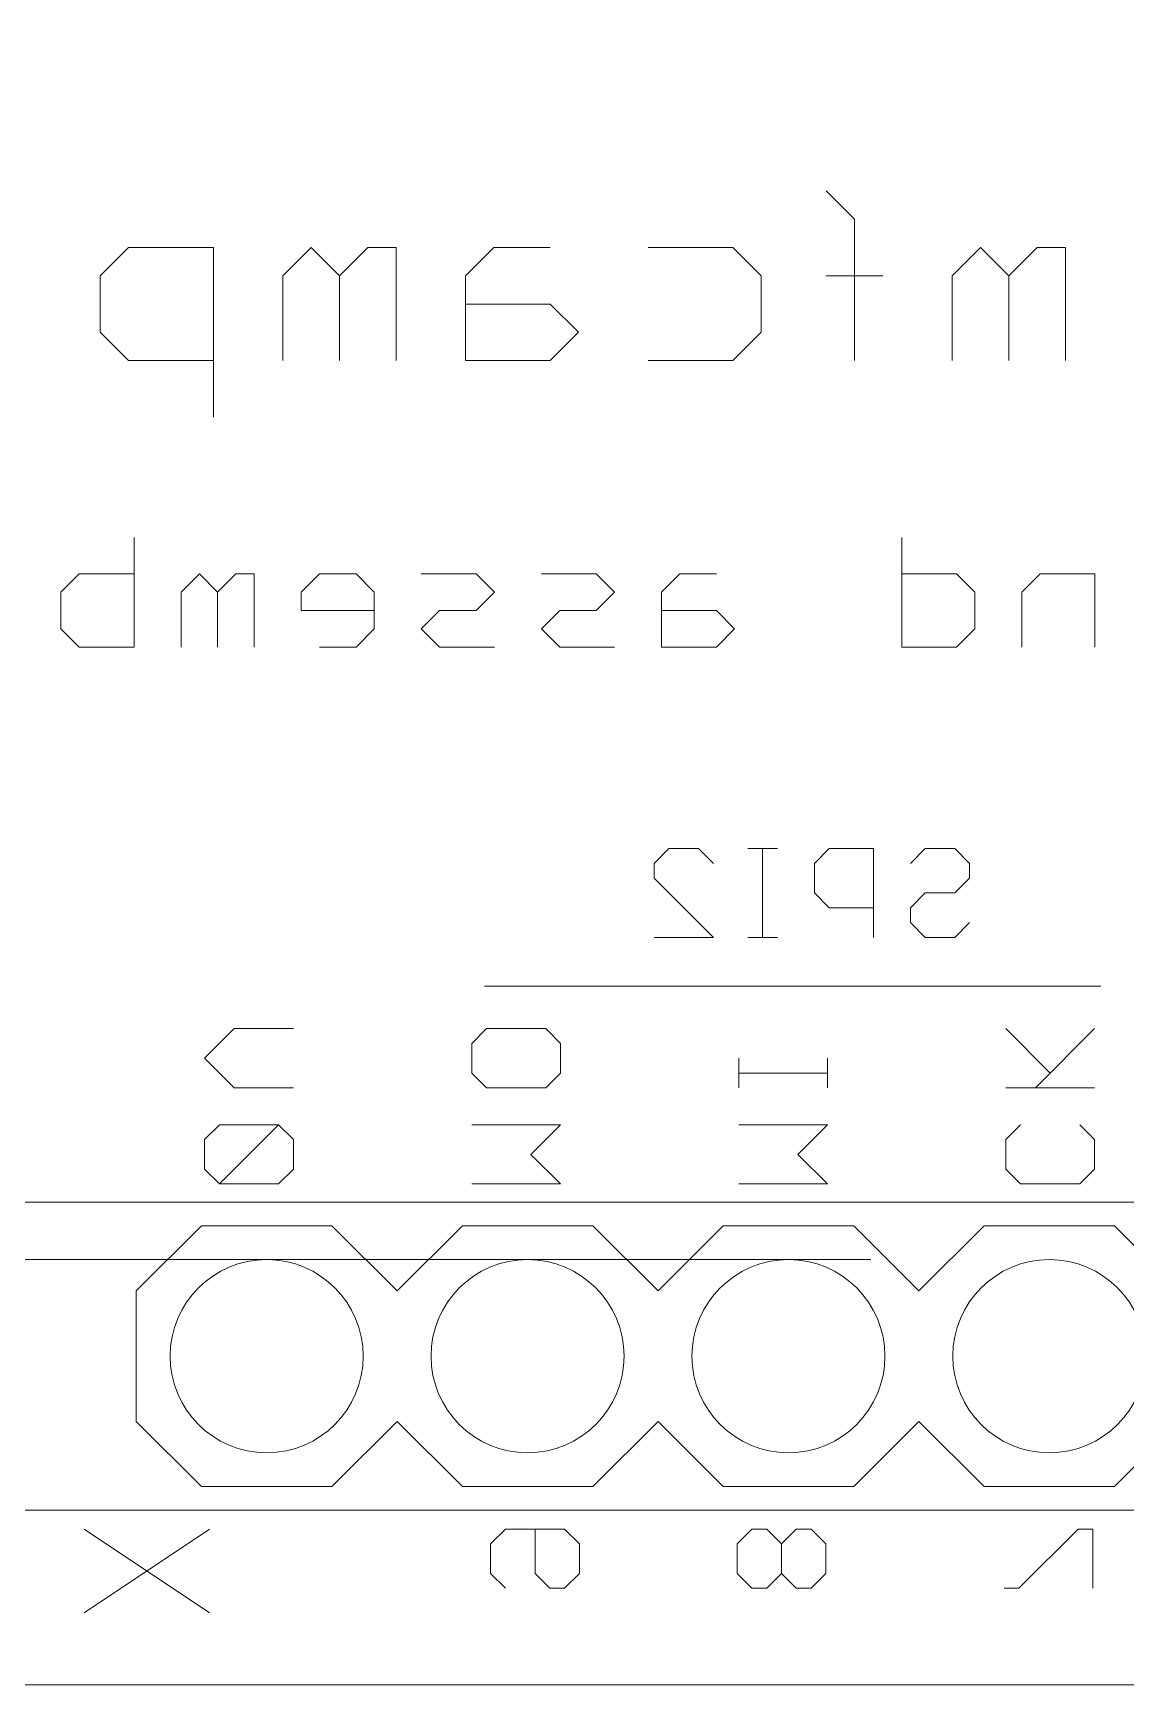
# Model space of a CAD drawing. Header units: millimetres. Extents: x -300 to -177, y 79 to 147.
# Drawn here: x -238.9 to -228.26, y 79.47 to 95.55 of the extents above; entities that cross this region are included whole.
import ezdxf

# ---------------------------------------------------------------- set-up
doc = ezdxf.new("R2010")
doc.units = ezdxf.units.MM
doc.header["$MEASUREMENT"] = 0
doc.layers.add('cut', color=7, linetype='Continuous')
doc.layers.add('reference', color=7, linetype='Continuous')

msp = doc.modelspace()

# ---------------------------------------------------------------- linework, layer by layer
at = {"layer": 'cut', "color": 250, "lineweight": 9}
for points, knots in [([(-197.1254, 145.9896), (-197.1254, 145.9896), (-196.2554, 145.7996), (-196.2554, 145.7996), (-196.2554, 145.7996), (-196.2554, 145.7996), (-195.5054, 145.6396), (-195.5054, 145.6396), (-195.5054, 145.6396), (-195.5054, 145.6396), (-194.3554, 145.3596), (-194.3554, 145.3596), (-194.3554, 145.3596), (-194.3554, 145.3596), (-193.5554, 145.1596), (-193.5554, 145.1596), (-193.5554, 145.1596), (-192.4998, 144.849), (-191.6513, 144.6358), (-190.6654, 144.3496), (-190.6654, 144.3496), (-190.6654, 144.3496), (-189.4954, 143.9796), (-189.4954, 143.9796), (-189.4954, 143.9796), (-189.4954, 143.9796), (-188.5654, 143.6796), (-188.5654, 143.6796), (-188.5654, 143.6796), (-188.5654, 143.6796), (-187.8954, 143.4496), (-187.8954, 143.4496), (-187.8954, 143.4496), (-187.8954, 143.4496), (-187.3354, 143.2596), (-187.3354, 143.2596), (-187.3354, 143.2596), (-186.4341, 142.9285), (-185.1783, 142.4534), (-184.3154, 142.1096), (-184.3154, 142.1096), (-184.3154, 142.1096), (-183.7054, 141.8596), (-183.7054, 141.8596), (-183.7054, 141.8596), (-183.7054, 141.8596), (-182.8354, 141.4896), (-182.8354, 141.4896), (-182.8354, 141.4896), (-182.8354, 141.4896), (-181.8254, 141.0496), (-181.8254, 141.0496), (-181.8254, 141.0496), (-181.8254, 141.0496), (-180.9854, 140.6696), (-180.9854, 140.6696), (-180.9854, 140.6696), (-180.6379, 140.5092), (-178.9287, 139.6762), (-178.9117, 139.6665), (-178.9117, 139.6665), (-177.959, 139.1488), (-177.3314, 138.1622), (-177.3054, 137.0696), (-177.3054, 137.0696), (-177.3054, 137.0696), (-177.3055, 88.4696), (-177.3055, 88.4696), (-177.3055, 88.4696), (-177.3055, 83.499), (-181.3349, 79.4696), (-186.3054, 79.4696), (-186.3054, 79.4696), (-186.3054, 79.4696), (-276.0913, 79.4696), (-276.0913, 79.4696), (-276.0913, 79.4696), (-276.3565, 79.4696), (-276.6108, 79.575), (-276.7984, 79.7625), (-276.7984, 79.7625), (-276.7984, 79.7625), (-276.9125, 79.8767), (-276.9125, 79.8767), (-276.9125, 79.8767), (-277.1001, 80.0642), (-277.3544, 80.1696), (-277.6197, 80.1696), (-277.6197, 80.1696), (-277.6197, 80.1696), (-285.9913, 80.1696), (-285.9913, 80.1696), (-285.9913, 80.1696), (-286.2565, 80.1696), (-286.5108, 80.0642), (-286.6984, 79.8767), (-286.6984, 79.8767), (-286.6984, 79.8767), (-286.8125, 79.7625), (-286.8125, 79.7625), (-286.8125, 79.7625), (-287.0001, 79.575), (-287.2544, 79.4696), (-287.5197, 79.4696), (-287.5197, 79.4696), (-287.5197, 79.4696), (-287.9055, 79.4696), (-287.9055, 79.4696), (-287.9055, 79.4696), (-290.2924, 79.4696), (-292.5816, 80.4178), (-294.2694, 82.1056), (-294.2694, 82.1056), (-295.9572, 83.7935), (-296.9055, 86.0827), (-296.9055, 88.4696), (-296.9055, 88.4696), (-296.9055, 88.4696), (-296.9054, 137.0697), (-296.9054, 137.0697), (-296.9054, 137.0697), (-296.8795, 138.1622), (-296.2519, 139.1554), (-295.2992, 139.6665), (-295.2992, 139.6665), (-294.1017, 140.3089), (-293.8755, 140.3696), (-293.2255, 140.6696), (-293.2255, 140.6696), (-293.2255, 140.6696), (-292.3855, 141.0496), (-292.3855, 141.0496), (-292.3855, 141.0496), (-292.3855, 141.0496), (-291.3755, 141.4896), (-291.3755, 141.4896), (-291.3755, 141.4896), (-291.3755, 141.4896), (-290.5055, 141.8596), (-290.5055, 141.8596), (-290.5055, 141.8596), (-290.5055, 141.8596), (-289.8955, 142.1096), (-289.8955, 142.1096), (-289.8955, 142.1096), (-289.0049, 142.4644), (-287.8148, 142.9145), (-286.8755, 143.2596), (-286.8755, 143.2596), (-286.8755, 143.2596), (-286.3155, 143.4496), (-286.3155, 143.4496), (-286.3155, 143.4496), (-286.3155, 143.4496), (-285.6455, 143.6796), (-285.6455, 143.6796), (-285.6455, 143.6796), (-285.6455, 143.6796), (-284.7155, 143.9796), (-284.7155, 143.9796), (-284.7155, 143.9796), (-284.7155, 143.9796), (-283.5455, 144.3496), (-283.5455, 144.3496), (-283.5455, 144.3496), (-282.5597, 144.6358), (-281.7105, 144.8493), (-280.6555, 145.1596), (-280.6555, 145.1596), (-280.6555, 145.1596), (-279.8555, 145.3596), (-279.8555, 145.3596), (-279.8555, 145.3596), (-279.8555, 145.3596), (-278.7055, 145.6396), (-278.7055, 145.6396), (-278.7055, 145.6396), (-278.7055, 145.6396), (-277.9555, 145.7996), (-277.9555, 145.7996), (-277.9555, 145.7996), (-277.9555, 145.7996), (-277.0855, 145.9896), (-277.0855, 145.9896), (-277.0855, 145.9896), (-276.4395, 146.1317), (-274.7135, 146.4389), (-273.9055, 146.5696), (-273.9055, 146.5696), (-273.9055, 146.5696), (-272.9855, 146.7096), (-272.9855, 146.7096), (-272.9855, 146.7096), (-272.9855, 146.7096), (-272.1055, 146.8396), (-272.1055, 146.8396), (-272.1055, 146.8396), (-272.1055, 146.8396), (-270.9155, 146.9896), (-270.9155, 146.9896), (-270.9155, 146.9896), (-269.7953, 147.1262), (-268.5842, 147.2062), (-267.3855, 147.3296), (-267.3855, 147.3296), (-267.3855, 147.3296), (-266.4855, 147.3896), (-266.4855, 147.3896), (-266.4855, 147.3896), (-266.4855, 147.3896), (-264.9055, 147.4696), (-264.9055, 147.4696), (-264.9055, 147.4696), (-264.9055, 147.4696), (-262.6055, 147.4696), (-262.6055, 147.4696), (-262.6055, 147.4696), (-261.8098, 147.4696), (-261.0467, 147.1535), (-260.4841, 146.5909), (-260.4841, 146.5909), (-259.9215, 146.0283), (-259.6055, 145.2652), (-259.6055, 144.4696), (-259.6055, 144.4696), (-259.6055, 143.9922), (-259.4158, 143.5344), (-259.0782, 143.1968), (-259.0782, 143.1968), (-258.7407, 142.8592), (-258.2828, 142.6696), (-257.8055, 142.6696), (-257.8055, 142.6696), (-257.8055, 142.6696), (-216.4054, 142.6696), (-216.4054, 142.6696), (-216.4054, 142.6696), (-215.4113, 142.6696), (-214.6055, 143.4755), (-214.6054, 144.4696), (-214.6054, 144.4696), (-214.6054, 145.2652), (-214.2894, 146.0283), (-213.7268, 146.5909), (-213.7268, 146.5909), (-213.1642, 147.1535), (-212.4011, 147.4696), (-211.6054, 147.4696), (-211.6054, 147.4696), (-211.6054, 147.4696), (-209.3054, 147.4696), (-209.3054, 147.4696), (-209.3054, 147.4696), (-209.3054, 147.4696), (-207.7254, 147.3896), (-207.7254, 147.3896), (-207.7254, 147.3896), (-207.7254, 147.3896), (-206.8254, 147.3296), (-206.8254, 147.3296), (-206.8254, 147.3296), (-205.6281, 147.2065), (-204.4149, 147.1261), (-203.2954, 146.9896), (-203.2954, 146.9896), (-203.2954, 146.9896), (-202.1054, 146.8396), (-202.1054, 146.8396), (-202.1054, 146.8396), (-202.1054, 146.8396), (-201.2254, 146.7096), (-201.2254, 146.7096), (-201.2254, 146.7096), (-201.2254, 146.7096), (-200.3054, 146.5696), (-200.3054, 146.5696), (-200.3054, 146.5696), (-199.4976, 146.4389), (-197.771, 146.1316), (-197.1254, 145.9896)], [0, 0, 0, 0, 0.0140845, 0.0140845, 0.0140845, 0.0140845, 0.028169, 0.028169, 0.028169, 0.028169, 0.0422535, 0.0422535, 0.0422535, 0.0422535, 0.056338, 0.056338, 0.056338, 0.056338, 0.0704225, 0.0704225, 0.0704225, 0.0704225, 0.084507, 0.084507, 0.084507, 0.084507, 0.0985915, 0.0985915, 0.0985915, 0.0985915, 0.1126761, 0.1126761, 0.1126761, 0.1126761, 0.1267606, 0.1267606, 0.1267606, 0.1267606, 0.1408451, 0.1408451, 0.1408451, 0.1408451, 0.1549296, 0.1549296, 0.1549296, 0.1549296, 0.1690141, 0.1690141, 0.1690141, 0.1690141, 0.1830986, 0.1830986, 0.1830986, 0.1830986, 0.1971831, 0.1971831, 0.1971831, 0.1971831, 0.2112676, 0.2112676, 0.2112676, 0.2112676, 0.2253521, 0.2253521, 0.2253521, 0.2253521, 0.2394366, 0.2394366, 0.2394366, 0.2394366, 0.2535211, 0.2535211, 0.2535211, 0.2535211, 0.2676056, 0.2676056, 0.2676056, 0.2676056, 0.2816901, 0.2816901, 0.2816901, 0.2816901, 0.2957746, 0.2957746, 0.2957746, 0.2957746, 0.3098592, 0.3098592, 0.3098592, 0.3098592, 0.3239437, 0.3239437, 0.3239437, 0.3239437, 0.3380282, 0.3380282, 0.3380282, 0.3380282, 0.3521127, 0.3521127, 0.3521127, 0.3521127, 0.3661972, 0.3661972, 0.3661972, 0.3661972, 0.3802817, 0.3802817, 0.3802817, 0.3802817, 0.3943662, 0.3943662, 0.3943662, 0.3943662, 0.4084507, 0.4084507, 0.4084507, 0.4084507, 0.4225352, 0.4225352, 0.4225352, 0.4225352, 0.4366197, 0.4366197, 0.4366197, 0.4366197, 0.4507042, 0.4507042, 0.4507042, 0.4507042, 0.4647887, 0.4647887, 0.4647887, 0.4647887, 0.4788732, 0.4788732, 0.4788732, 0.4788732, 0.4929577, 0.4929577, 0.4929577, 0.4929577, 0.5070423, 0.5070423, 0.5070423, 0.5070423, 0.5211268, 0.5211268, 0.5211268, 0.5211268, 0.5352113, 0.5352113, 0.5352113, 0.5352113, 0.5492958, 0.5492958, 0.5492958, 0.5492958, 0.5633803, 0.5633803, 0.5633803, 0.5633803, 0.5774648, 0.5774648, 0.5774648, 0.5774648, 0.5915493, 0.5915493, 0.5915493, 0.5915493, 0.6056338, 0.6056338, 0.6056338, 0.6056338, 0.6197183, 0.6197183, 0.6197183, 0.6197183, 0.6338028, 0.6338028, 0.6338028, 0.6338028, 0.6478873, 0.6478873, 0.6478873, 0.6478873, 0.6619718, 0.6619718, 0.6619718, 0.6619718, 0.6760563, 0.6760563, 0.6760563, 0.6760563, 0.6901408, 0.6901408, 0.6901408, 0.6901408, 0.7042254, 0.7042254, 0.7042254, 0.7042254, 0.7183099, 0.7183099, 0.7183099, 0.7183099, 0.7323944, 0.7323944, 0.7323944, 0.7323944, 0.7464789, 0.7464789, 0.7464789, 0.7464789, 0.7605634, 0.7605634, 0.7605634, 0.7605634, 0.7746479, 0.7746479, 0.7746479, 0.7746479, 0.7887324, 0.7887324, 0.7887324, 0.7887324, 0.8028169, 0.8028169, 0.8028169, 0.8028169, 0.8169014, 0.8169014, 0.8169014, 0.8169014, 0.8309859, 0.8309859, 0.8309859, 0.8309859, 0.8450704, 0.8450704, 0.8450704, 0.8450704, 0.8591549, 0.8591549, 0.8591549, 0.8591549, 0.8732394, 0.8732394, 0.8732394, 0.8732394, 0.8873239, 0.8873239, 0.8873239, 0.8873239, 0.9014085, 0.9014085, 0.9014085, 0.9014085, 0.915493, 0.915493, 0.915493, 0.915493, 0.9295775, 0.9295775, 0.9295775, 0.9295775, 0.943662, 0.943662, 0.943662, 0.943662, 0.9577465, 0.9577465, 0.9577465, 0.9577465, 0.971831, 0.971831, 0.971831, 0.971831, 1, 1, 1, 1]), ([(-268.6683, 84.1696), (-268.6683, 84.1696), (-209.5225, 84.1696), (-209.5225, 84.1696), (-209.5225, 84.1696), (-209.3706, 84.1696), (-209.2464, 84.0454), (-209.2464, 83.8935), (-209.2464, 83.8935), (-209.2464, 83.8935), (-209.2464, 81.4457), (-209.2464, 81.4457), (-209.2464, 81.4457), (-209.2464, 81.2938), (-209.3706, 81.1696), (-209.5225, 81.1696), (-209.5225, 81.1696), (-209.5225, 81.1696), (-268.6683, 81.1696), (-268.6683, 81.1696), (-268.6683, 81.1696), (-268.8202, 81.1696), (-268.9444, 81.2938), (-268.9444, 81.4457), (-268.9444, 81.4457), (-268.9444, 81.4457), (-268.9444, 83.8935), (-268.9444, 83.8935), (-268.9444, 83.8935), (-268.9444, 84.0454), (-268.8202, 84.1696), (-268.6683, 84.1696)], [0, 0, 0, 0, 0.1111111, 0.1111111, 0.1111111, 0.1111111, 0.2222222, 0.2222222, 0.2222222, 0.2222222, 0.3333333, 0.3333333, 0.3333333, 0.3333333, 0.4444444, 0.4444444, 0.4444444, 0.4444444, 0.5555556, 0.5555556, 0.5555556, 0.5555556, 0.6666667, 0.6666667, 0.6666667, 0.6666667, 0.7777778, 0.7777778, 0.7777778, 0.7777778, 1, 1, 1, 1])]:
    msp.add_open_spline(points, degree=3, knots=knots, dxfattribs=at)
at = {"layer": 'reference', "color": 242, "lineweight": 9}
for points in [[(-230.9016, 93.7363), (-230.9016, 93.7363), (-231.1771, 94.0117), (-231.1771, 94.0117)], [(-230.9016, 92.3593), (-230.9016, 92.3593), (-230.9016, 93.7363), (-230.9016, 93.7363)], [(-237.97, 93.4609), (-237.97, 93.4609), (-238.2454, 93.1855), (-238.2454, 93.1855)], [(-237.1437, 93.4609), (-237.1437, 93.4609), (-237.97, 93.4609), (-237.97, 93.4609)], [(-237.1437, 91.8085), (-237.1437, 91.8085), (-237.1437, 93.4609), (-237.1437, 93.4609)], [(-236.1924, 93.4609), (-236.1924, 93.4609), (-236.4678, 93.1855), (-236.4678, 93.1855)], [(-235.917, 93.1855), (-235.917, 93.1855), (-236.1924, 93.4609), (-236.1924, 93.4609)], [(-235.6416, 93.4609), (-235.6416, 93.4609), (-235.917, 93.1855), (-235.917, 93.1855)], [(-235.3662, 93.4609), (-235.3662, 93.4609), (-235.6416, 93.4609), (-235.6416, 93.4609)], [(-235.3662, 92.3593), (-235.3662, 92.3593), (-235.3662, 93.4609), (-235.3662, 93.4609)], [(-234.4149, 93.4609), (-234.4149, 93.4609), (-234.6903, 93.1855), (-234.6903, 93.1855)], [(-233.8641, 93.4609), (-233.8641, 93.4609), (-234.4149, 93.4609), (-234.4149, 93.4609)], [(-232.9128, 93.4609), (-232.9128, 93.4609), (-232.0866, 93.4609), (-232.0866, 93.4609)], [(-232.0866, 93.4609), (-232.0866, 93.4609), (-231.8112, 93.1855), (-231.8112, 93.1855)], [(-229.6749, 93.4609), (-229.6749, 93.4609), (-229.9504, 93.1855), (-229.9504, 93.1855)], [(-229.3995, 93.1855), (-229.3995, 93.1855), (-229.6749, 93.4609), (-229.6749, 93.4609)], [(-229.1241, 93.4609), (-229.1241, 93.4609), (-229.3995, 93.1855), (-229.3995, 93.1855)], [(-228.8487, 93.4609), (-228.8487, 93.4609), (-229.1241, 93.4609), (-229.1241, 93.4609)], [(-228.8487, 92.3593), (-228.8487, 92.3593), (-228.8487, 93.4609), (-228.8487, 93.4609)], [(-238.2454, 93.1855), (-238.2454, 93.1855), (-238.2454, 92.6347), (-238.2454, 92.6347)], [(-236.4678, 93.1855), (-236.4678, 93.1855), (-236.4678, 92.3593), (-236.4678, 92.3593)], [(-235.917, 93.1855), (-235.917, 93.1855), (-235.917, 92.3593), (-235.917, 92.3593)], [(-234.6903, 93.1855), (-234.6903, 93.1855), (-234.6903, 92.3593), (-234.6903, 92.3593)], [(-231.8112, 93.1855), (-231.8112, 93.1855), (-231.8112, 92.6347), (-231.8112, 92.6347)], [(-230.6262, 93.1855), (-230.6262, 93.1855), (-231.1771, 93.1855), (-231.1771, 93.1855)], [(-229.9504, 93.1855), (-229.9504, 93.1855), (-229.9504, 92.3593), (-229.9504, 92.3593)], [(-229.3995, 93.1855), (-229.3995, 93.1855), (-229.3995, 92.3593), (-229.3995, 92.3593)], [(-233.8641, 92.9101), (-233.8641, 92.9101), (-234.6903, 92.9101), (-234.6903, 92.9101)], [(-233.5887, 92.6347), (-233.5887, 92.6347), (-233.8641, 92.9101), (-233.8641, 92.9101)], [(-238.2454, 92.6347), (-238.2454, 92.6347), (-237.97, 92.3593), (-237.97, 92.3593)], [(-233.8641, 92.3593), (-233.8641, 92.3593), (-233.5887, 92.6347), (-233.5887, 92.6347)], [(-231.8112, 92.6347), (-231.8112, 92.6347), (-232.0866, 92.3593), (-232.0866, 92.3593)], [(-237.97, 92.3593), (-237.97, 92.3593), (-237.1437, 92.3593), (-237.1437, 92.3593)], [(-234.6903, 92.3593), (-234.6903, 92.3593), (-233.8641, 92.3593), (-233.8641, 92.3593)], [(-232.0866, 92.3593), (-232.0866, 92.3593), (-232.9128, 92.3593), (-232.9128, 92.3593)], [(-237.9163, 90.6389), (-237.9163, 90.6389), (-237.9163, 89.5712), (-237.9163, 89.5712)], [(-230.4425, 90.6389), (-230.4425, 90.6389), (-230.4425, 89.5712), (-230.4425, 89.5712)], [(-238.6282, 90.1051), (-238.6282, 90.1051), (-238.4503, 90.283), (-238.4503, 90.283)], [(-238.4503, 90.283), (-238.4503, 90.283), (-237.9163, 90.283), (-237.9163, 90.283)], [(-237.2808, 90.283), (-237.2808, 90.283), (-237.4588, 90.1051), (-237.4588, 90.1051)], [(-237.1028, 90.1051), (-237.1028, 90.1051), (-237.2808, 90.283), (-237.2808, 90.283)], [(-236.9249, 90.283), (-236.9249, 90.283), (-237.1028, 90.1051), (-237.1028, 90.1051)], [(-236.7469, 90.283), (-236.7469, 90.283), (-236.9249, 90.283), (-236.9249, 90.283)], [(-236.7469, 89.5712), (-236.7469, 89.5712), (-236.7469, 90.283), (-236.7469, 90.283)], [(-236.1114, 90.283), (-236.1114, 90.283), (-236.2894, 90.1051), (-236.2894, 90.1051)], [(-235.7555, 90.283), (-235.7555, 90.283), (-236.1114, 90.283), (-236.1114, 90.283)], [(-235.5775, 90.1051), (-235.5775, 90.1051), (-235.7555, 90.283), (-235.7555, 90.283)], [(-234.5861, 90.283), (-234.5861, 90.283), (-235.12, 90.283), (-235.12, 90.283)], [(-234.4082, 90.1051), (-234.4082, 90.1051), (-234.5861, 90.283), (-234.5861, 90.283)], [(-233.4167, 90.283), (-233.4167, 90.283), (-233.9506, 90.283), (-233.9506, 90.283)], [(-233.2388, 90.1051), (-233.2388, 90.1051), (-233.4167, 90.283), (-233.4167, 90.283)], [(-232.6032, 90.283), (-232.6032, 90.283), (-232.7812, 90.1051), (-232.7812, 90.1051)], [(-232.2473, 90.283), (-232.2473, 90.283), (-232.6032, 90.283), (-232.6032, 90.283)], [(-229.9085, 90.283), (-229.9085, 90.283), (-230.4425, 90.283), (-230.4425, 90.283)], [(-229.7306, 90.1051), (-229.7306, 90.1051), (-229.9085, 90.283), (-229.9085, 90.283)], [(-229.095, 90.283), (-229.095, 90.283), (-229.273, 90.1051), (-229.273, 90.1051)], [(-228.5612, 90.283), (-228.5612, 90.283), (-229.095, 90.283), (-229.095, 90.283)], [(-228.5612, 89.5712), (-228.5612, 89.5712), (-228.5612, 90.283), (-228.5612, 90.283)], [(-238.6282, 89.7492), (-238.6282, 89.7492), (-238.6282, 90.1051), (-238.6282, 90.1051)], [(-237.4588, 90.1051), (-237.4588, 90.1051), (-237.4588, 89.5712), (-237.4588, 89.5712)], [(-237.1028, 90.1051), (-237.1028, 90.1051), (-237.1028, 89.5712), (-237.1028, 89.5712)], [(-236.2894, 90.1051), (-236.2894, 90.1051), (-236.2894, 89.9271), (-236.2894, 89.9271)], [(-235.5775, 89.7492), (-235.5775, 89.7492), (-235.5775, 90.1051), (-235.5775, 90.1051)], [(-234.5861, 89.9271), (-234.5861, 89.9271), (-234.4082, 90.1051), (-234.4082, 90.1051)], [(-233.4167, 89.9271), (-233.4167, 89.9271), (-233.2388, 90.1051), (-233.2388, 90.1051)], [(-232.7812, 90.1051), (-232.7812, 90.1051), (-232.7812, 89.5712), (-232.7812, 89.5712)], [(-229.7306, 89.7492), (-229.7306, 89.7492), (-229.7306, 90.1051), (-229.7306, 90.1051)], [(-229.273, 90.1051), (-229.273, 90.1051), (-229.273, 89.5712), (-229.273, 89.5712)], [(-236.2894, 89.9271), (-236.2894, 89.9271), (-235.5775, 89.9271), (-235.5775, 89.9271)], [(-235.12, 89.7492), (-235.12, 89.7492), (-234.942, 89.9271), (-234.942, 89.9271)], [(-234.942, 89.9271), (-234.942, 89.9271), (-234.5861, 89.9271), (-234.5861, 89.9271)], [(-233.9506, 89.7492), (-233.9506, 89.7492), (-233.7726, 89.9271), (-233.7726, 89.9271)], [(-233.7726, 89.9271), (-233.7726, 89.9271), (-233.4167, 89.9271), (-233.4167, 89.9271)], [(-232.2473, 89.9271), (-232.2473, 89.9271), (-232.7812, 89.9271), (-232.7812, 89.9271)], [(-232.0694, 89.7492), (-232.0694, 89.7492), (-232.2473, 89.9271), (-232.2473, 89.9271)], [(-238.4503, 89.5712), (-238.4503, 89.5712), (-238.6282, 89.7492), (-238.6282, 89.7492)], [(-235.7555, 89.5712), (-235.7555, 89.5712), (-235.5775, 89.7492), (-235.5775, 89.7492)], [(-234.942, 89.5712), (-234.942, 89.5712), (-235.12, 89.7492), (-235.12, 89.7492)], [(-233.7726, 89.5712), (-233.7726, 89.5712), (-233.9506, 89.7492), (-233.9506, 89.7492)], [(-232.2473, 89.5712), (-232.2473, 89.5712), (-232.0694, 89.7492), (-232.0694, 89.7492)], [(-229.9085, 89.5712), (-229.9085, 89.5712), (-229.7306, 89.7492), (-229.7306, 89.7492)], [(-237.9163, 89.5712), (-237.9163, 89.5712), (-238.4503, 89.5712), (-238.4503, 89.5712)], [(-236.1114, 89.5712), (-236.1114, 89.5712), (-235.7555, 89.5712), (-235.7555, 89.5712)], [(-234.4082, 89.5712), (-234.4082, 89.5712), (-234.942, 89.5712), (-234.942, 89.5712)], [(-233.2388, 89.5712), (-233.2388, 89.5712), (-233.7726, 89.5712), (-233.7726, 89.5712)], [(-232.7812, 89.5712), (-232.7812, 89.5712), (-232.2473, 89.5712), (-232.2473, 89.5712)], [(-230.4425, 89.5712), (-230.4425, 89.5712), (-229.9085, 89.5712), (-229.9085, 89.5712)], [(-232.8526, 87.4661), (-232.8526, 87.4661), (-232.7085, 87.6101), (-232.7085, 87.6101)], [(-232.8526, 87.322), (-232.8526, 87.322), (-232.8526, 87.4661), (-232.8526, 87.4661)], [(-232.7085, 87.6101), (-232.7085, 87.6101), (-232.4204, 87.6101), (-232.4204, 87.6101)], [(-232.4204, 87.6101), (-232.4204, 87.6101), (-232.2764, 87.4661), (-232.2764, 87.4661)], [(-231.6527, 87.6101), (-231.6527, 87.6101), (-231.9408, 87.6101), (-231.9408, 87.6101)], [(-231.7967, 86.7458), (-231.7967, 86.7458), (-231.7967, 87.6101), (-231.7967, 87.6101)], [(-231.1493, 87.6101), (-231.1493, 87.6101), (-231.2933, 87.4661), (-231.2933, 87.4661)], [(-231.2933, 87.4661), (-231.2933, 87.4661), (-231.2933, 87.178), (-231.2933, 87.178)], [(-230.7171, 87.6101), (-230.7171, 87.6101), (-231.1493, 87.6101), (-231.1493, 87.6101)], [(-230.7171, 86.7458), (-230.7171, 86.7458), (-230.7171, 87.6101), (-230.7171, 87.6101)], [(-230.3578, 87.4661), (-230.3578, 87.4661), (-230.2139, 87.6101), (-230.2139, 87.6101)], [(-230.2139, 87.6101), (-230.2139, 87.6101), (-229.9258, 87.6101), (-229.9258, 87.6101)], [(-229.9258, 87.6101), (-229.9258, 87.6101), (-229.7816, 87.4661), (-229.7816, 87.4661)], [(-229.7816, 87.4661), (-229.7816, 87.4661), (-229.7816, 87.322), (-229.7816, 87.322)], [(-232.2764, 86.7458), (-232.2764, 86.7458), (-232.8526, 87.322), (-232.8526, 87.322)], [(-229.7816, 87.322), (-229.7816, 87.322), (-229.9258, 87.178), (-229.9258, 87.178)], [(-231.2933, 87.178), (-231.2933, 87.178), (-231.1493, 87.0339), (-231.1493, 87.0339)], [(-230.2139, 87.178), (-230.2139, 87.178), (-230.3578, 87.0339), (-230.3578, 87.0339)], [(-229.9258, 87.178), (-229.9258, 87.178), (-230.2139, 87.178), (-230.2139, 87.178)], [(-231.1493, 87.0339), (-231.1493, 87.0339), (-230.7171, 87.0339), (-230.7171, 87.0339)], [(-230.3578, 87.0339), (-230.3578, 87.0339), (-230.3578, 86.8899), (-230.3578, 86.8899)], [(-230.3578, 86.8899), (-230.3578, 86.8899), (-230.2139, 86.7458), (-230.2139, 86.7458)], [(-229.9258, 86.7458), (-229.9258, 86.7458), (-229.7816, 86.8899), (-229.7816, 86.8899)], [(-232.8526, 86.7458), (-232.8526, 86.7458), (-232.2764, 86.7458), (-232.2764, 86.7458)], [(-231.6527, 86.7458), (-231.6527, 86.7458), (-231.9408, 86.7458), (-231.9408, 86.7458)], [(-230.2139, 86.7458), (-230.2139, 86.7458), (-229.9258, 86.7458), (-229.9258, 86.7458)], [(-234.5054, 86.2696), (-234.5054, 86.2696), (-228.5054, 86.2696), (-228.5054, 86.2696)], [(-237.2292, 85.5694), (-237.2292, 85.5694), (-236.9411, 85.8575), (-236.9411, 85.8575)], [(-236.9411, 85.8575), (-236.9411, 85.8575), (-236.3649, 85.8575), (-236.3649, 85.8575)], [(-234.6292, 85.7135), (-234.6292, 85.7135), (-234.4851, 85.8575), (-234.4851, 85.8575)], [(-234.4851, 85.8575), (-234.4851, 85.8575), (-233.9089, 85.8575), (-233.9089, 85.8575)], [(-233.9089, 85.8575), (-233.9089, 85.8575), (-233.7649, 85.7135), (-233.7649, 85.7135)], [(-228.997, 85.4254), (-228.997, 85.4254), (-229.4292, 85.8575), (-229.4292, 85.8575)], [(-229.1411, 85.2813), (-229.1411, 85.2813), (-228.5649, 85.8575), (-228.5649, 85.8575)], [(-234.6292, 85.4254), (-234.6292, 85.4254), (-234.6292, 85.7135), (-234.6292, 85.7135)], [(-233.7649, 85.7135), (-233.7649, 85.7135), (-233.7649, 85.4254), (-233.7649, 85.4254)], [(-236.9411, 85.2813), (-236.9411, 85.2813), (-237.2292, 85.5694), (-237.2292, 85.5694)], [(-232.0292, 85.2813), (-232.0292, 85.2813), (-232.0292, 85.5694), (-232.0292, 85.5694)], [(-231.1649, 85.2813), (-231.1649, 85.2813), (-231.1649, 85.5694), (-231.1649, 85.5694)], [(-234.4851, 85.2813), (-234.4851, 85.2813), (-234.6292, 85.4254), (-234.6292, 85.4254)], [(-233.7649, 85.4254), (-233.7649, 85.4254), (-233.9089, 85.2813), (-233.9089, 85.2813)], [(-232.0292, 85.4254), (-232.0292, 85.4254), (-231.1649, 85.4254), (-231.1649, 85.4254)], [(-236.3649, 85.2813), (-236.3649, 85.2813), (-236.9411, 85.2813), (-236.9411, 85.2813)], [(-233.9089, 85.2813), (-233.9089, 85.2813), (-234.4851, 85.2813), (-234.4851, 85.2813)], [(-228.5649, 85.2813), (-228.5649, 85.2813), (-229.4292, 85.2813), (-229.4292, 85.2813)], [(-237.0851, 84.922), (-237.0851, 84.922), (-237.2292, 84.778), (-237.2292, 84.778)], [(-236.5089, 84.922), (-236.5089, 84.922), (-237.0851, 84.922), (-237.0851, 84.922)], [(-237.0851, 84.3458), (-237.0851, 84.3458), (-236.5089, 84.922), (-236.5089, 84.922)], [(-236.3649, 84.778), (-236.3649, 84.778), (-236.5089, 84.922), (-236.5089, 84.922)], [(-233.7649, 84.922), (-233.7649, 84.922), (-234.6292, 84.922), (-234.6292, 84.922)], [(-234.053, 84.6339), (-234.053, 84.6339), (-233.7649, 84.922), (-233.7649, 84.922)], [(-231.1649, 84.922), (-231.1649, 84.922), (-232.0292, 84.922), (-232.0292, 84.922)], [(-231.453, 84.6339), (-231.453, 84.6339), (-231.1649, 84.922), (-231.1649, 84.922)], [(-229.4292, 84.778), (-229.4292, 84.778), (-229.2851, 84.922), (-229.2851, 84.922)], [(-228.7089, 84.922), (-228.7089, 84.922), (-228.5649, 84.778), (-228.5649, 84.778)], [(-237.2292, 84.778), (-237.2292, 84.778), (-237.2292, 84.4899), (-237.2292, 84.4899)], [(-236.3649, 84.4899), (-236.3649, 84.4899), (-236.3649, 84.778), (-236.3649, 84.778)], [(-229.4292, 84.4899), (-229.4292, 84.4899), (-229.4292, 84.778), (-229.4292, 84.778)], [(-228.5649, 84.778), (-228.5649, 84.778), (-228.5649, 84.4899), (-228.5649, 84.4899)], [(-233.7649, 84.3458), (-233.7649, 84.3458), (-234.053, 84.6339), (-234.053, 84.6339)], [(-231.1649, 84.3458), (-231.1649, 84.3458), (-231.453, 84.6339), (-231.453, 84.6339)], [(-237.2292, 84.4899), (-237.2292, 84.4899), (-237.0851, 84.3458), (-237.0851, 84.3458)], [(-236.5089, 84.3458), (-236.5089, 84.3458), (-236.3649, 84.4899), (-236.3649, 84.4899)], [(-229.2851, 84.3458), (-229.2851, 84.3458), (-229.4292, 84.4899), (-229.4292, 84.4899)], [(-228.5649, 84.4899), (-228.5649, 84.4899), (-228.7089, 84.3458), (-228.7089, 84.3458)], [(-237.0851, 84.3458), (-237.0851, 84.3458), (-236.5089, 84.3458), (-236.5089, 84.3458)], [(-234.6292, 84.3458), (-234.6292, 84.3458), (-233.7649, 84.3458), (-233.7649, 84.3458)], [(-232.0292, 84.3458), (-232.0292, 84.3458), (-231.1649, 84.3458), (-231.1649, 84.3458)], [(-228.7089, 84.3458), (-228.7089, 84.3458), (-229.2851, 84.3458), (-229.2851, 84.3458)], [(-237.2604, 83.9396), (-237.2604, 83.9396), (-237.8954, 83.3046), (-237.8954, 83.3046)], [(-235.9904, 83.9396), (-235.9904, 83.9396), (-237.2604, 83.9396), (-237.2604, 83.9396)], [(-235.9904, 83.9396), (-235.9904, 83.9396), (-235.3554, 83.3046), (-235.3554, 83.3046)], [(-234.7204, 83.9396), (-234.7204, 83.9396), (-235.3554, 83.3046), (-235.3554, 83.3046)], [(-233.4504, 83.9396), (-233.4504, 83.9396), (-234.7204, 83.9396), (-234.7204, 83.9396)], [(-233.4504, 83.9396), (-233.4504, 83.9396), (-232.8154, 83.3046), (-232.8154, 83.3046)], [(-232.1804, 83.9396), (-232.1804, 83.9396), (-232.8154, 83.3046), (-232.8154, 83.3046)], [(-230.9104, 83.9396), (-230.9104, 83.9396), (-232.1804, 83.9396), (-232.1804, 83.9396)], [(-230.9104, 83.9396), (-230.9104, 83.9396), (-230.2754, 83.3046), (-230.2754, 83.3046)], [(-229.6404, 83.9396), (-229.6404, 83.9396), (-230.2754, 83.3046), (-230.2754, 83.3046)], [(-228.3704, 83.9396), (-228.3704, 83.9396), (-229.6404, 83.9396), (-229.6404, 83.9396)], [(-228.3704, 83.9396), (-228.3704, 83.9396), (-227.7354, 83.3046), (-227.7354, 83.3046)], [(-237.8954, 83.3046), (-237.8954, 83.3046), (-237.8954, 82.0346), (-237.8954, 82.0346)], [(-237.8954, 82.0346), (-237.8954, 82.0346), (-237.2604, 81.3996), (-237.2604, 81.3996)], [(-235.3554, 82.0346), (-235.3554, 82.0346), (-235.9904, 81.3996), (-235.9904, 81.3996)], [(-235.3554, 82.0346), (-235.3554, 82.0346), (-234.7204, 81.3996), (-234.7204, 81.3996)], [(-232.8154, 82.0346), (-232.8154, 82.0346), (-233.4504, 81.3996), (-233.4504, 81.3996)], [(-232.8154, 82.0346), (-232.8154, 82.0346), (-232.1804, 81.3996), (-232.1804, 81.3996)], [(-230.2754, 82.0346), (-230.2754, 82.0346), (-230.9104, 81.3996), (-230.9104, 81.3996)], [(-230.2754, 82.0346), (-230.2754, 82.0346), (-229.6404, 81.3996), (-229.6404, 81.3996)], [(-227.7354, 82.0346), (-227.7354, 82.0346), (-228.3704, 81.3996), (-228.3704, 81.3996)], [(-237.2604, 81.3996), (-237.2604, 81.3996), (-235.9904, 81.3996), (-235.9904, 81.3996)], [(-234.7204, 81.3996), (-234.7204, 81.3996), (-233.4504, 81.3996), (-233.4504, 81.3996)], [(-232.1804, 81.3996), (-232.1804, 81.3996), (-230.9104, 81.3996), (-230.9104, 81.3996)], [(-229.6404, 81.3996), (-229.6404, 81.3996), (-228.3704, 81.3996), (-228.3704, 81.3996)], [(-237.1836, 80.1712), (-237.1836, 80.1712), (-238.4039, 80.9847), (-238.4039, 80.9847)], [(-237.1836, 80.9847), (-237.1836, 80.9847), (-238.4039, 80.1712), (-238.4039, 80.1712)], [(-234.4452, 80.8425), (-234.4452, 80.8425), (-234.3011, 80.9865), (-234.3011, 80.9865)], [(-234.3011, 80.9865), (-234.3011, 80.9865), (-233.7249, 80.9865), (-233.7249, 80.9865)], [(-234.013, 80.5543), (-234.013, 80.5543), (-234.013, 80.9865), (-234.013, 80.9865)], [(-233.7249, 80.9865), (-233.7249, 80.9865), (-233.5809, 80.8425), (-233.5809, 80.8425)], [(-231.9011, 80.9865), (-231.9011, 80.9865), (-232.0452, 80.8425), (-232.0452, 80.8425)], [(-231.7571, 80.9865), (-231.7571, 80.9865), (-231.9011, 80.9865), (-231.9011, 80.9865)], [(-231.613, 80.8425), (-231.613, 80.8425), (-231.7571, 80.9865), (-231.7571, 80.9865)], [(-231.469, 80.9865), (-231.469, 80.9865), (-231.613, 80.8425), (-231.613, 80.8425)], [(-231.3249, 80.9865), (-231.3249, 80.9865), (-231.469, 80.9865), (-231.469, 80.9865)], [(-231.1809, 80.8425), (-231.1809, 80.8425), (-231.3249, 80.9865), (-231.3249, 80.9865)], [(-228.7249, 80.9865), (-228.7249, 80.9865), (-229.3011, 80.4103), (-229.3011, 80.4103)], [(-228.5809, 80.9865), (-228.5809, 80.9865), (-228.7249, 80.9865), (-228.7249, 80.9865)], [(-228.5809, 80.4103), (-228.5809, 80.4103), (-228.5809, 80.9865), (-228.5809, 80.9865)], [(-234.4452, 80.5543), (-234.4452, 80.5543), (-234.4452, 80.8425), (-234.4452, 80.8425)], [(-233.5809, 80.8425), (-233.5809, 80.8425), (-233.5809, 80.5543), (-233.5809, 80.5543)], [(-232.0452, 80.8425), (-232.0452, 80.8425), (-232.0452, 80.5543), (-232.0452, 80.5543)], [(-231.613, 80.5543), (-231.613, 80.5543), (-231.613, 80.8425), (-231.613, 80.8425)], [(-231.1809, 80.5543), (-231.1809, 80.5543), (-231.1809, 80.8425), (-231.1809, 80.8425)], [(-234.3011, 80.4103), (-234.3011, 80.4103), (-234.4452, 80.5543), (-234.4452, 80.5543)], [(-233.869, 80.4103), (-233.869, 80.4103), (-234.013, 80.5543), (-234.013, 80.5543)], [(-233.5809, 80.5543), (-233.5809, 80.5543), (-233.7249, 80.4103), (-233.7249, 80.4103)], [(-232.0452, 80.5543), (-232.0452, 80.5543), (-231.9011, 80.4103), (-231.9011, 80.4103)], [(-231.7571, 80.4103), (-231.7571, 80.4103), (-231.613, 80.5543), (-231.613, 80.5543)], [(-231.613, 80.5543), (-231.613, 80.5543), (-231.469, 80.4103), (-231.469, 80.4103)], [(-231.3249, 80.4103), (-231.3249, 80.4103), (-231.1809, 80.5543), (-231.1809, 80.5543)], [(-233.7249, 80.4103), (-233.7249, 80.4103), (-233.869, 80.4103), (-233.869, 80.4103)], [(-231.9011, 80.4103), (-231.9011, 80.4103), (-231.7571, 80.4103), (-231.7571, 80.4103)], [(-231.469, 80.4103), (-231.469, 80.4103), (-231.3249, 80.4103), (-231.3249, 80.4103)], [(-229.3011, 80.4103), (-229.3011, 80.4103), (-229.4452, 80.4103), (-229.4452, 80.4103)]]:
    msp.add_open_spline(points, degree=3, dxfattribs=at)
for points, knots in [([(-267.1055, 83.6094), (-267.6245, 83.6094), (-268.0452, 83.1886), (-268.0452, 82.6696), (-268.0452, 82.6696), (-268.0453, 82.1506), (-267.6245, 81.7298), (-267.1055, 81.7298), (-267.1055, 81.7298), (-266.5864, 81.7298), (-266.1657, 82.1506), (-266.1657, 82.6696), (-266.1657, 82.6696), (-266.1656, 83.1886), (-266.5864, 83.6094), (-267.1054, 83.6094), (-282.6754, 83.6094), (-235.9655, 83.6094), (-267.1055, 83.6094)], [0, 0, 0, 0, 0.2, 0.2, 0.2, 0.2, 0.4, 0.4, 0.4, 0.4, 0.6, 0.6, 0.6, 0.6, 1, 1, 1, 1.0001, 1.0001, 1.0001, 1.0001]), ([(-267.1055, 83.6094), (-267.6245, 83.6094), (-268.0452, 83.1886), (-268.0452, 82.6696), (-268.0452, 82.6696), (-268.0453, 82.1506), (-267.6245, 81.7298), (-267.1055, 81.7298), (-267.1055, 81.7298), (-266.5864, 81.7298), (-266.1657, 82.1506), (-266.1657, 82.6696), (-266.1657, 82.6696), (-266.1656, 83.1886), (-266.5864, 83.6094), (-267.1054, 83.6094), (-282.6754, 83.6094), (-235.9655, 83.6094), (-267.1055, 83.6094)], [0, 0, 0, 0, 0.2, 0.2, 0.2, 0.2, 0.4, 0.4, 0.4, 0.4, 0.6, 0.6, 0.6, 0.6, 1, 1, 1, 1.0001, 1.0001, 1.0001, 1.0001]), ([(-262.0255, 83.6094), (-262.5445, 83.6094), (-262.9652, 83.1886), (-262.9652, 82.6696), (-262.9652, 82.6696), (-262.9653, 82.1506), (-262.5445, 81.7298), (-262.0255, 81.7298), (-262.0255, 81.7298), (-261.5064, 81.7298), (-261.0857, 82.1506), (-261.0857, 82.6696), (-261.0857, 82.6696), (-261.0856, 83.1886), (-261.5064, 83.6094), (-262.0254, 83.6094), (-277.5954, 83.6094), (-230.8855, 83.6094), (-262.0255, 83.6094)], [0, 0, 0, 0, 0.2, 0.2, 0.2, 0.2, 0.4, 0.4, 0.4, 0.4, 0.6, 0.6, 0.6, 0.6, 1, 1, 1, 1.0001, 1.0001, 1.0001, 1.0001]), ([(-262.0255, 83.6094), (-262.5445, 83.6094), (-262.9652, 83.1886), (-262.9652, 82.6696), (-262.9652, 82.6696), (-262.9653, 82.1506), (-262.5445, 81.7298), (-262.0255, 81.7298), (-262.0255, 81.7298), (-261.5064, 81.7298), (-261.0857, 82.1506), (-261.0857, 82.6696), (-261.0857, 82.6696), (-261.0856, 83.1886), (-261.5064, 83.6094), (-262.0254, 83.6094), (-277.5954, 83.6094), (-230.8855, 83.6094), (-262.0255, 83.6094)], [0, 0, 0, 0, 0.2, 0.2, 0.2, 0.2, 0.4, 0.4, 0.4, 0.4, 0.6, 0.6, 0.6, 0.6, 1, 1, 1, 1.0001, 1.0001, 1.0001, 1.0001]), ([(-259.4855, 83.6094), (-260.0045, 83.6094), (-260.4252, 83.1886), (-260.4252, 82.6696), (-260.4252, 82.6696), (-260.4253, 82.1506), (-260.0045, 81.7298), (-259.4855, 81.7298), (-259.4855, 81.7298), (-258.9664, 81.7298), (-258.5457, 82.1506), (-258.5457, 82.6696), (-258.5457, 82.6696), (-258.5456, 83.1886), (-258.9664, 83.6094), (-259.4854, 83.6094), (-275.0554, 83.6094), (-228.3455, 83.6094), (-259.4855, 83.6094)], [0, 0, 0, 0, 0.2, 0.2, 0.2, 0.2, 0.4, 0.4, 0.4, 0.4, 0.6, 0.6, 0.6, 0.6, 1, 1, 1, 1.0001, 1.0001, 1.0001, 1.0001]), ([(-259.4855, 83.6094), (-260.0045, 83.6094), (-260.4252, 83.1886), (-260.4252, 82.6696), (-260.4252, 82.6696), (-260.4253, 82.1506), (-260.0045, 81.7298), (-259.4855, 81.7298), (-259.4855, 81.7298), (-258.9664, 81.7298), (-258.5457, 82.1506), (-258.5457, 82.6696), (-258.5457, 82.6696), (-258.5456, 83.1886), (-258.9664, 83.6094), (-259.4854, 83.6094), (-275.0554, 83.6094), (-228.3455, 83.6094), (-259.4855, 83.6094)], [0, 0, 0, 0, 0.2, 0.2, 0.2, 0.2, 0.4, 0.4, 0.4, 0.4, 0.6, 0.6, 0.6, 0.6, 1, 1, 1, 1.0001, 1.0001, 1.0001, 1.0001]), ([(-256.9455, 83.6094), (-257.4645, 83.6094), (-257.8852, 83.1886), (-257.8852, 82.6696), (-257.8852, 82.6696), (-257.8853, 82.1506), (-257.4645, 81.7298), (-256.9455, 81.7298), (-256.9455, 81.7298), (-256.4264, 81.7298), (-256.0057, 82.1506), (-256.0057, 82.6696), (-256.0057, 82.6696), (-256.0056, 83.1886), (-256.4264, 83.6094), (-256.9454, 83.6094), (-272.5154, 83.6094), (-225.8055, 83.6094), (-256.9455, 83.6094)], [0, 0, 0, 0, 0.2, 0.2, 0.2, 0.2, 0.4, 0.4, 0.4, 0.4, 0.6, 0.6, 0.6, 0.6, 1, 1, 1, 1.0001, 1.0001, 1.0001, 1.0001]), ([(-256.9455, 83.6094), (-257.4645, 83.6094), (-257.8852, 83.1886), (-257.8852, 82.6696), (-257.8852, 82.6696), (-257.8853, 82.1506), (-257.4645, 81.7298), (-256.9455, 81.7298), (-256.9455, 81.7298), (-256.4264, 81.7298), (-256.0057, 82.1506), (-256.0057, 82.6696), (-256.0057, 82.6696), (-256.0056, 83.1886), (-256.4264, 83.6094), (-256.9454, 83.6094), (-272.5154, 83.6094), (-225.8055, 83.6094), (-256.9455, 83.6094)], [0, 0, 0, 0, 0.2, 0.2, 0.2, 0.2, 0.4, 0.4, 0.4, 0.4, 0.6, 0.6, 0.6, 0.6, 1, 1, 1, 1.0001, 1.0001, 1.0001, 1.0001]), ([(-254.4055, 83.6094), (-254.9245, 83.6094), (-255.3452, 83.1886), (-255.3452, 82.6696), (-255.3452, 82.6696), (-255.3453, 82.1506), (-254.9245, 81.7298), (-254.4055, 81.7298), (-254.4055, 81.7298), (-253.8864, 81.7298), (-253.4657, 82.1506), (-253.4657, 82.6696), (-253.4657, 82.6696), (-253.4656, 83.1886), (-253.8864, 83.6094), (-254.4054, 83.6094), (-269.9754, 83.6094), (-223.2655, 83.6094), (-254.4055, 83.6094)], [0, 0, 0, 0, 0.2, 0.2, 0.2, 0.2, 0.4, 0.4, 0.4, 0.4, 0.6, 0.6, 0.6, 0.6, 1, 1, 1, 1.0001, 1.0001, 1.0001, 1.0001]), ([(-254.4055, 83.6094), (-254.9245, 83.6094), (-255.3452, 83.1886), (-255.3452, 82.6696), (-255.3452, 82.6696), (-255.3453, 82.1506), (-254.9245, 81.7298), (-254.4055, 81.7298), (-254.4055, 81.7298), (-253.8864, 81.7298), (-253.4657, 82.1506), (-253.4657, 82.6696), (-253.4657, 82.6696), (-253.4656, 83.1886), (-253.8864, 83.6094), (-254.4054, 83.6094), (-269.9754, 83.6094), (-223.2655, 83.6094), (-254.4055, 83.6094)], [0, 0, 0, 0, 0.2, 0.2, 0.2, 0.2, 0.4, 0.4, 0.4, 0.4, 0.6, 0.6, 0.6, 0.6, 1, 1, 1, 1.0001, 1.0001, 1.0001, 1.0001]), ([(-251.8655, 83.6094), (-252.3845, 83.6094), (-252.8052, 83.1886), (-252.8052, 82.6696), (-252.8052, 82.6696), (-252.8053, 82.1506), (-252.3845, 81.7298), (-251.8655, 81.7298), (-251.8655, 81.7298), (-251.3464, 81.7298), (-250.9257, 82.1506), (-250.9257, 82.6696), (-250.9257, 82.6696), (-250.9256, 83.1886), (-251.3464, 83.6094), (-251.8654, 83.6094), (-267.4354, 83.6094), (-220.7255, 83.6094), (-251.8655, 83.6094)], [0, 0, 0, 0, 0.2, 0.2, 0.2, 0.2, 0.4, 0.4, 0.4, 0.4, 0.6, 0.6, 0.6, 0.6, 1, 1, 1, 1.0001, 1.0001, 1.0001, 1.0001]), ([(-251.8655, 83.6094), (-252.3845, 83.6094), (-252.8052, 83.1886), (-252.8052, 82.6696), (-252.8052, 82.6696), (-252.8053, 82.1506), (-252.3845, 81.7298), (-251.8655, 81.7298), (-251.8655, 81.7298), (-251.3464, 81.7298), (-250.9257, 82.1506), (-250.9257, 82.6696), (-250.9257, 82.6696), (-250.9256, 83.1886), (-251.3464, 83.6094), (-251.8654, 83.6094), (-267.4354, 83.6094), (-220.7255, 83.6094), (-251.8655, 83.6094)], [0, 0, 0, 0, 0.2, 0.2, 0.2, 0.2, 0.4, 0.4, 0.4, 0.4, 0.6, 0.6, 0.6, 0.6, 1, 1, 1, 1.0001, 1.0001, 1.0001, 1.0001]), ([(-249.3255, 83.6094), (-249.8445, 83.6094), (-250.2652, 83.1886), (-250.2652, 82.6696), (-250.2652, 82.6696), (-250.2653, 82.1506), (-249.8445, 81.7298), (-249.3255, 81.7298), (-249.3255, 81.7298), (-248.8064, 81.7298), (-248.3857, 82.1506), (-248.3857, 82.6696), (-248.3857, 82.6696), (-248.3856, 83.1886), (-248.8064, 83.6094), (-249.3254, 83.6094), (-264.8954, 83.6094), (-218.1855, 83.6094), (-249.3255, 83.6094)], [0, 0, 0, 0, 0.2, 0.2, 0.2, 0.2, 0.4, 0.4, 0.4, 0.4, 0.6, 0.6, 0.6, 0.6, 1, 1, 1, 1.0001, 1.0001, 1.0001, 1.0001]), ([(-249.3255, 83.6094), (-249.8445, 83.6094), (-250.2652, 83.1886), (-250.2652, 82.6696), (-250.2652, 82.6696), (-250.2653, 82.1506), (-249.8445, 81.7298), (-249.3255, 81.7298), (-249.3255, 81.7298), (-248.8064, 81.7298), (-248.3857, 82.1506), (-248.3857, 82.6696), (-248.3857, 82.6696), (-248.3856, 83.1886), (-248.8064, 83.6094), (-249.3254, 83.6094), (-264.8954, 83.6094), (-218.1855, 83.6094), (-249.3255, 83.6094)], [0, 0, 0, 0, 0.2, 0.2, 0.2, 0.2, 0.4, 0.4, 0.4, 0.4, 0.6, 0.6, 0.6, 0.6, 1, 1, 1, 1.0001, 1.0001, 1.0001, 1.0001]), ([(-246.7855, 83.6094), (-247.3045, 83.6094), (-247.7252, 83.1886), (-247.7252, 82.6696), (-247.7252, 82.6696), (-247.7253, 82.1506), (-247.3045, 81.7298), (-246.7855, 81.7298), (-246.7855, 81.7298), (-246.2664, 81.7298), (-245.8457, 82.1506), (-245.8457, 82.6696), (-245.8457, 82.6696), (-245.8456, 83.1886), (-246.2664, 83.6094), (-246.7854, 83.6094), (-262.3554, 83.6094), (-215.6455, 83.6094), (-246.7855, 83.6094)], [0, 0, 0, 0, 0.2, 0.2, 0.2, 0.2, 0.4, 0.4, 0.4, 0.4, 0.6, 0.6, 0.6, 0.6, 1, 1, 1, 1.0001, 1.0001, 1.0001, 1.0001]), ([(-246.7855, 83.6094), (-247.3045, 83.6094), (-247.7252, 83.1886), (-247.7252, 82.6696), (-247.7252, 82.6696), (-247.7253, 82.1506), (-247.3045, 81.7298), (-246.7855, 81.7298), (-246.7855, 81.7298), (-246.2664, 81.7298), (-245.8457, 82.1506), (-245.8457, 82.6696), (-245.8457, 82.6696), (-245.8456, 83.1886), (-246.2664, 83.6094), (-246.7854, 83.6094), (-262.3554, 83.6094), (-215.6455, 83.6094), (-246.7855, 83.6094)], [0, 0, 0, 0, 0.2, 0.2, 0.2, 0.2, 0.4, 0.4, 0.4, 0.4, 0.6, 0.6, 0.6, 0.6, 1, 1, 1, 1.0001, 1.0001, 1.0001, 1.0001]), ([(-244.2455, 83.6094), (-244.7645, 83.6094), (-245.1852, 83.1886), (-245.1852, 82.6696), (-245.1852, 82.6696), (-245.1853, 82.1506), (-244.7645, 81.7298), (-244.2455, 81.7298), (-244.2455, 81.7298), (-243.7264, 81.7298), (-243.3057, 82.1506), (-243.3057, 82.6696), (-243.3057, 82.6696), (-243.3056, 83.1886), (-243.7264, 83.6094), (-244.2454, 83.6094), (-259.8154, 83.6094), (-213.1055, 83.6094), (-244.2455, 83.6094)], [0, 0, 0, 0, 0.2, 0.2, 0.2, 0.2, 0.4, 0.4, 0.4, 0.4, 0.6, 0.6, 0.6, 0.6, 1, 1, 1, 1.0001, 1.0001, 1.0001, 1.0001]), ([(-244.2455, 83.6094), (-244.7645, 83.6094), (-245.1852, 83.1886), (-245.1852, 82.6696), (-245.1852, 82.6696), (-245.1853, 82.1506), (-244.7645, 81.7298), (-244.2455, 81.7298), (-244.2455, 81.7298), (-243.7264, 81.7298), (-243.3057, 82.1506), (-243.3057, 82.6696), (-243.3057, 82.6696), (-243.3056, 83.1886), (-243.7264, 83.6094), (-244.2454, 83.6094), (-259.8154, 83.6094), (-213.1055, 83.6094), (-244.2455, 83.6094)], [0, 0, 0, 0, 0.2, 0.2, 0.2, 0.2, 0.4, 0.4, 0.4, 0.4, 0.6, 0.6, 0.6, 0.6, 1, 1, 1, 1.0001, 1.0001, 1.0001, 1.0001]), ([(-241.7055, 83.6094), (-242.2245, 83.6094), (-242.6452, 83.1886), (-242.6452, 82.6696), (-242.6452, 82.6696), (-242.6453, 82.1506), (-242.2245, 81.7298), (-241.7055, 81.7298), (-241.7055, 81.7298), (-241.1864, 81.7298), (-240.7657, 82.1506), (-240.7657, 82.6696), (-240.7657, 82.6696), (-240.7656, 83.1886), (-241.1864, 83.6094), (-241.7054, 83.6094), (-257.2754, 83.6094), (-210.5655, 83.6094), (-241.7055, 83.6094)], [0, 0, 0, 0, 0.2, 0.2, 0.2, 0.2, 0.4, 0.4, 0.4, 0.4, 0.6, 0.6, 0.6, 0.6, 1, 1, 1, 1.0001, 1.0001, 1.0001, 1.0001]), ([(-241.7055, 83.6094), (-242.2245, 83.6094), (-242.6452, 83.1886), (-242.6452, 82.6696), (-242.6452, 82.6696), (-242.6453, 82.1506), (-242.2245, 81.7298), (-241.7055, 81.7298), (-241.7055, 81.7298), (-241.1864, 81.7298), (-240.7657, 82.1506), (-240.7657, 82.6696), (-240.7657, 82.6696), (-240.7656, 83.1886), (-241.1864, 83.6094), (-241.7054, 83.6094), (-257.2754, 83.6094), (-210.5655, 83.6094), (-241.7055, 83.6094)], [0, 0, 0, 0, 0.2, 0.2, 0.2, 0.2, 0.4, 0.4, 0.4, 0.4, 0.6, 0.6, 0.6, 0.6, 1, 1, 1, 1.0001, 1.0001, 1.0001, 1.0001]), ([(-236.6254, 83.6094), (-237.1445, 83.6094), (-237.5652, 83.1886), (-237.5652, 82.6696), (-237.5652, 82.6696), (-237.5653, 82.1506), (-237.1445, 81.7298), (-236.6255, 81.7298), (-236.6255, 81.7298), (-236.1064, 81.7298), (-235.6857, 82.1506), (-235.6857, 82.6696), (-235.6857, 82.6696), (-235.6856, 83.1886), (-236.1064, 83.6094), (-236.6254, 83.6094)], [0, 0, 0, 0, 0.2, 0.2, 0.2, 0.2, 0.4, 0.4, 0.4, 0.4, 0.6, 0.6, 0.6, 0.6, 1, 1, 1, 1]), ([(-236.6254, 83.6094), (-237.1445, 83.6094), (-237.5652, 83.1886), (-237.5652, 82.6696), (-237.5652, 82.6696), (-237.5653, 82.1506), (-237.1445, 81.7298), (-236.6255, 81.7298), (-236.6255, 81.7298), (-236.1064, 81.7298), (-235.6857, 82.1506), (-235.6857, 82.6696), (-235.6857, 82.6696), (-235.6856, 83.1886), (-236.1064, 83.6094), (-236.6254, 83.6094)], [0, 0, 0, 0, 0.2, 0.2, 0.2, 0.2, 0.4, 0.4, 0.4, 0.4, 0.6, 0.6, 0.6, 0.6, 1, 1, 1, 1]), ([(-234.0854, 83.6094), (-234.6045, 83.6094), (-235.0252, 83.1886), (-235.0252, 82.6696), (-235.0252, 82.6696), (-235.0253, 82.1506), (-234.6045, 81.7298), (-234.0855, 81.7298), (-234.0855, 81.7298), (-233.5664, 81.7298), (-233.1457, 82.1506), (-233.1457, 82.6696), (-233.1457, 82.6696), (-233.1456, 83.1886), (-233.5664, 83.6094), (-234.0854, 83.6094)], [0, 0, 0, 0, 0.2, 0.2, 0.2, 0.2, 0.4, 0.4, 0.4, 0.4, 0.6, 0.6, 0.6, 0.6, 1, 1, 1, 1]), ([(-234.0854, 83.6094), (-234.6045, 83.6094), (-235.0252, 83.1886), (-235.0252, 82.6696), (-235.0252, 82.6696), (-235.0253, 82.1506), (-234.6045, 81.7298), (-234.0855, 81.7298), (-234.0855, 81.7298), (-233.5664, 81.7298), (-233.1457, 82.1506), (-233.1457, 82.6696), (-233.1457, 82.6696), (-233.1456, 83.1886), (-233.5664, 83.6094), (-234.0854, 83.6094)], [0, 0, 0, 0, 0.2, 0.2, 0.2, 0.2, 0.4, 0.4, 0.4, 0.4, 0.6, 0.6, 0.6, 0.6, 1, 1, 1, 1]), ([(-231.5454, 83.6094), (-232.0645, 83.6094), (-232.4852, 83.1886), (-232.4852, 82.6696), (-232.4852, 82.6696), (-232.4853, 82.1506), (-232.0645, 81.7298), (-231.5455, 81.7298), (-231.5455, 81.7298), (-231.0264, 81.7298), (-230.6057, 82.1506), (-230.6057, 82.6696), (-230.6057, 82.6696), (-230.6056, 83.1886), (-231.0264, 83.6094), (-231.5454, 83.6094)], [0, 0, 0, 0, 0.2, 0.2, 0.2, 0.2, 0.4, 0.4, 0.4, 0.4, 0.6, 0.6, 0.6, 0.6, 1, 1, 1, 1]), ([(-231.5454, 83.6094), (-232.0645, 83.6094), (-232.4852, 83.1886), (-232.4852, 82.6696), (-232.4852, 82.6696), (-232.4853, 82.1506), (-232.0645, 81.7298), (-231.5455, 81.7298), (-231.5455, 81.7298), (-231.0264, 81.7298), (-230.6057, 82.1506), (-230.6057, 82.6696), (-230.6057, 82.6696), (-230.6056, 83.1886), (-231.0264, 83.6094), (-231.5454, 83.6094)], [0, 0, 0, 0, 0.2, 0.2, 0.2, 0.2, 0.4, 0.4, 0.4, 0.4, 0.6, 0.6, 0.6, 0.6, 1, 1, 1, 1]), ([(-229.0054, 83.6094), (-229.5245, 83.6094), (-229.9452, 83.1886), (-229.9452, 82.6696), (-229.9452, 82.6696), (-229.9453, 82.1506), (-229.5245, 81.7298), (-229.0055, 81.7298), (-229.0055, 81.7298), (-228.4864, 81.7298), (-228.0657, 82.1506), (-228.0657, 82.6696), (-228.0657, 82.6696), (-228.0656, 83.1886), (-228.4864, 83.6094), (-229.0054, 83.6094)], [0, 0, 0, 0, 0.2, 0.2, 0.2, 0.2, 0.4, 0.4, 0.4, 0.4, 0.6, 0.6, 0.6, 0.6, 1, 1, 1, 1]), ([(-229.0054, 83.6094), (-229.5245, 83.6094), (-229.9452, 83.1886), (-229.9452, 82.6696), (-229.9452, 82.6696), (-229.9453, 82.1506), (-229.5245, 81.7298), (-229.0055, 81.7298), (-229.0055, 81.7298), (-228.4864, 81.7298), (-228.0657, 82.1506), (-228.0657, 82.6696), (-228.0657, 82.6696), (-228.0656, 83.1886), (-228.4864, 83.6094), (-229.0054, 83.6094)], [0, 0, 0, 0, 0.2, 0.2, 0.2, 0.2, 0.4, 0.4, 0.4, 0.4, 0.6, 0.6, 0.6, 0.6, 1, 1, 1, 1])]:
    msp.add_open_spline(points, degree=3, knots=knots, dxfattribs=at)

doc.saveas('drawing.dxf')
